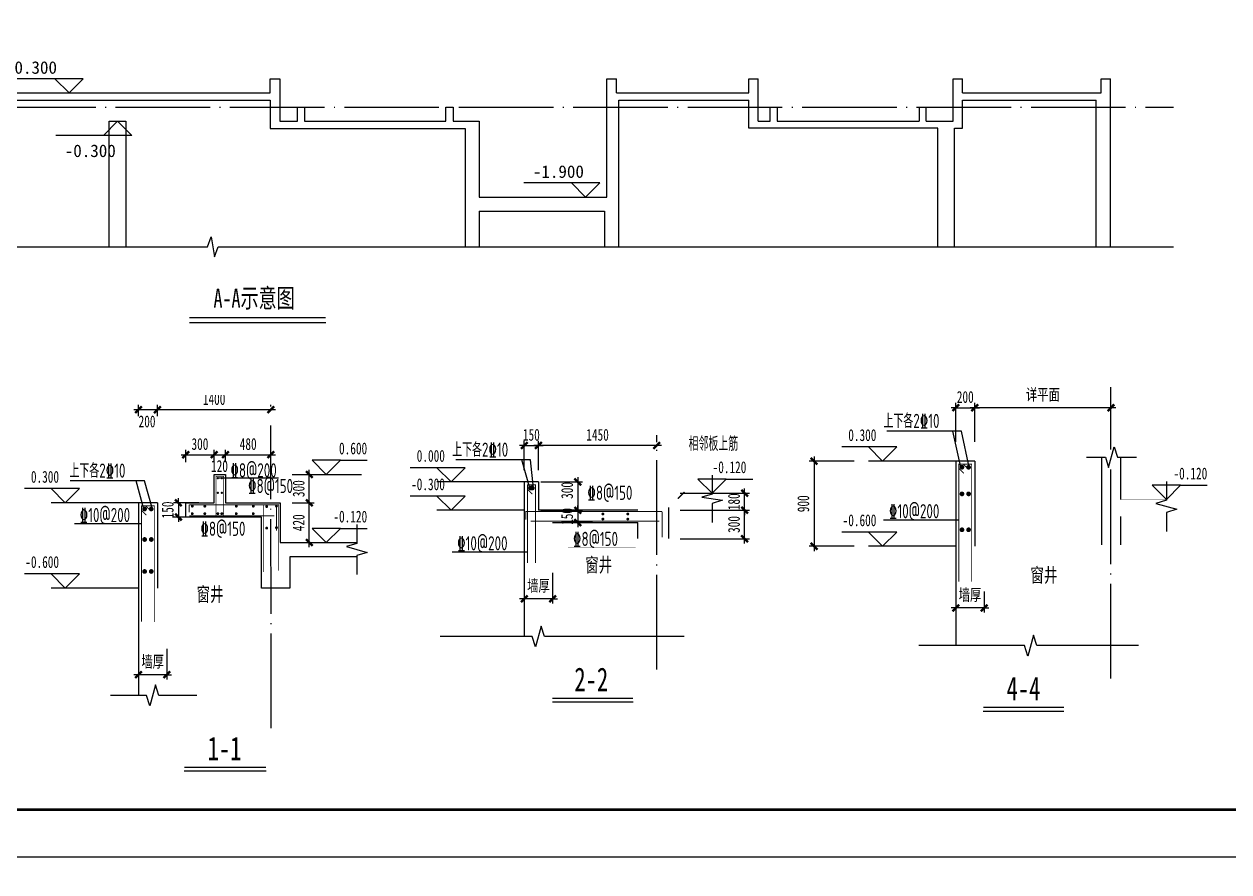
# Model space of a CAD drawing. Extents: x -3200781797 to -8106663, y 494714 to 1244925.
# Drawn here: x -8153208 to -8127728, y 581570 to 599485 of the extents above; entities that cross this region are included whole.
import ezdxf
from ezdxf.enums import TextEntityAlignment as Align
from ezdxf.xclip import XClip

# ---------------------------------------------------------------- set-up
doc = ezdxf.new("R2010")
doc.units = 0
doc.header["$LTSCALE"] = 1000
doc.header["$MEASUREMENT"] = 0
doc.header["$XCLIPFRAME"] = 0
for name, pattern in [('DASH', [0.35, 0.25, -0.1]), ('DOTE', [2.42, 2, -0.2, 0.02, -0.2]), ('节点$0$DOTE', [2.42, 2, -0.2, 0.02, -0.2])]:
    doc.linetypes.add(name, pattern=pattern)
doc.layers.get('Defpoints').update_dxf_attribs({"color": 30, "linetype": 'DASH'})
for name, color, linetype in [('3#4#5#模板$0$BORDER', 7, 'Continuous'), ('3#4#5#模板$0$S-SLAB-TEXT', 120, 'Continuous'), ('A-ANNO-DOTE', 10, 'DOTE'), ('A-ANNO-LEVL', 3, 'Continuous'), ('A-ANNO-SYMB', 3, 'Continuous'), ('A-ANNO-TEXT', 255, 'Continuous'), ('NUM', 7, 'Continuous'), ('S-NUMS', 7, 'Continuous'), ('S-PC-FQ-WYQ', 4, 'Continuous'), ('S-SLAB', 6, 'Continuous'), ('地库模板$0$HATCH', 254, 'Continuous'), ('节点$0$NUM', 7, 'Continuous'), ('节点$0$REIN', 1, 'Continuous'), ('节点$0$S-ANNO-DIMS', 3, 'Continuous'), ('节点$0$S-ANNO-DOTE', 230, '节点$0$DOTE'), ('节点$0$S-ANNO-TEXT', 7, 'Continuous'), ('节点$0$S-ANNO-THIN', 3, 'Continuous'), ('节点$0$S-DETL-SBAR', 6, 'Continuous'), ('节点$0$S-DETL-TEXT', 7, 'Continuous')]:
    doc.layers.add(name, color=color, linetype=linetype)
doc.styles.add('_TCH_DIM', font='')
doc.styles.add('楷体', font='', dxfattribs={"width": 0.6})
doc.styles.add('节点$0$TSSD_Rein', font='Tssdeng.shx', dxfattribs={"width": 0.7, "bigfont": 'hztxt.shx'})
doc.styles.add('节点$0$楷体', font='', dxfattribs={"width": 0.7, "height": 250})
doc.styles.get('_TCH_DIM').set_extended_font_data('SimSun')
doc.styles.get('楷体').set_extended_font_data('KaiTi_GB2312')
doc.styles.get('节点$0$楷体').set_extended_font_data('KaiTi_GB2312')
doc.dimstyles.new('节点$0$TSSD_50_100', dxfattribs={"dimtxt": 250, "dimasz": 100, "dimexe": 100, "dimexo": 250, "dimgap": 100, "dimtad": 1, "dimdec": 0, "dimlfac": 0.5, "dimzin": 0, "dimdsep": 46, "dimtxsty": '节点$0$楷体', "dimblk": '节点$0$_ArchTick', "dimcen": 0, "dimdle": 100, "dimclrt": 7, "dimadec": 0, "dimazin": 0, "dimtfac": 1, "dimtdec": 0, "dimtix": 1, "dimtmove": 2, "dimatfit": 3, "dimfxl": 1, "dimtolj": 1, "dimtzin": 0, "dimarcsym": 0})

# ---------------------------------------------------------------- blocks, each defined once
blk = doc.blocks.new('节点$0$_ArchTick')
at = {"color": 0, "linetype": 'ByBlock', "const_width": 0.5}
blk.add_lwpolyline([(-0.71, -0.71), (0.71, 0.71)], dxfattribs=at)
blk = doc.blocks.new('*D3908')
at = {"layer": 'Defpoints', "color": 0, "transparency": 16777216}
for p in [(14891, -115519), (15491, -115519), (14891, -116317)]:
    blk.add_point(p, dxfattribs=at)
at = {"layer": '节点$0$S-ANNO-DIMS', "color": 0, "lineweight": -2, "transparency": 16777216}
for p, q in [((14891, -115769), (14891, -116417)), ((15491, -115769), (15491, -116417)), ((14891, -116317), (14791, -116317)), ((15491, -116317), (14891, -116317)), ((15491, -116317), (15591, -116317))]:
    blk.add_line(p, q, dxfattribs=at)
at = {"layer": '节点$0$S-ANNO-DIMS', "color": 0, "lineweight": -2, "transparency": 16777216, "xscale": 100, "yscale": 100, "zscale": 100}
blk.add_blockref('节点$0$_ArchTick', (14891, -116317), dxfattribs=at)
at = {"layer": '节点$0$S-ANNO-DIMS', "color": 0, "lineweight": -2, "transparency": 16777216, "xscale": 100, "yscale": 100, "zscale": 100, "rotation": 180}
blk.add_blockref('节点$0$_ArchTick', (15491, -116317), dxfattribs=at)
at = {"layer": '节点$0$S-ANNO-DIMS', "color": 7, "transparency": 16777216, "insert": (15191, -116053), "char_height": 250, "attachment_point": 5, "style": '节点$0$楷体'}
blk.add_mtext('\\A1;墙厚', dxfattribs=at)
blk = doc.blocks.new('*D3910')
at = {"layer": 'Defpoints', "color": 0, "transparency": 16777216}
for p in [(14891, -110716), (14891, -111105), (15291, -111105)]:
    blk.add_point(p, dxfattribs=at)
at = {"layer": '节点$0$S-ANNO-DIMS', "color": 0, "lineweight": -2, "transparency": 16777216}
for p, q in [((15391, -110716), (14791, -110716)), ((14891, -110855), (14891, -110616)), ((15291, -110855), (15291, -110616))]:
    blk.add_line(p, q, dxfattribs=at)
at = {"layer": '节点$0$S-ANNO-DIMS', "color": 0, "lineweight": -2, "transparency": 16777216, "xscale": 100, "yscale": 100, "zscale": 100, "rotation": 180}
blk.add_blockref('节点$0$_ArchTick', (14891, -110716), dxfattribs=at)
at = {"layer": '节点$0$S-ANNO-DIMS', "color": 0, "lineweight": -2, "transparency": 16777216, "xscale": 100, "yscale": 100, "zscale": 100}
blk.add_blockref('节点$0$_ArchTick', (15291, -110716), dxfattribs=at)
at = {"layer": '节点$0$S-ANNO-DIMS', "color": 7, "transparency": 16777216, "insert": (15072, -110966), "char_height": 250, "attachment_point": 5, "style": '节点$0$楷体'}
blk.add_mtext('\\A1;200', dxfattribs=at)
blk = doc.blocks.new('*D3911')
at = {"layer": 'Defpoints', "color": 0, "transparency": 16777216}
for p in [(15291, -110716), (17691, -110898), (15291, -111105)]:
    blk.add_point(p, dxfattribs=at)
at = {"layer": '节点$0$S-ANNO-DIMS', "color": 0, "lineweight": -2, "transparency": 16777216}
for p, q in [((17791, -110716), (15191, -110716)), ((15291, -110855), (15291, -110616)), ((17691, -110648), (17691, -110616))]:
    blk.add_line(p, q, dxfattribs=at)
at = {"layer": '节点$0$S-ANNO-DIMS', "color": 0, "lineweight": -2, "transparency": 16777216, "xscale": 100, "yscale": 100, "zscale": 100, "rotation": 180}
blk.add_blockref('节点$0$_ArchTick', (15291, -110716), dxfattribs=at)
at = {"layer": '节点$0$S-ANNO-DIMS', "color": 0, "lineweight": -2, "transparency": 16777216, "xscale": 100, "yscale": 100, "zscale": 100}
blk.add_blockref('节点$0$_ArchTick', (17691, -110716), dxfattribs=at)
at = {"layer": '节点$0$S-ANNO-DIMS', "color": 7, "transparency": 16777216, "insert": (16491, -110491), "char_height": 250, "attachment_point": 5, "style": '节点$0$楷体'}
blk.add_mtext('\\A1;1400', dxfattribs=at)
blk = doc.blocks.new('*D3912')
at = {"layer": 'Defpoints', "color": 0, "transparency": 16777216}
for p in [(16491, -111668), (15891, -112078), (16491, -112078)]:
    blk.add_point(p, dxfattribs=at)
at = {"layer": '节点$0$S-ANNO-DIMS', "color": 0, "lineweight": -2, "transparency": 16777216}
for p, q in [((15891, -111828), (15891, -111568)), ((16491, -111828), (16491, -111568)), ((15791, -111668), (16591, -111668))]:
    blk.add_line(p, q, dxfattribs=at)
at = {"layer": '节点$0$S-ANNO-DIMS', "color": 0, "lineweight": -2, "transparency": 16777216, "xscale": 100, "yscale": 100, "zscale": 100, "rotation": 180}
blk.add_blockref('节点$0$_ArchTick', (15891, -111668), dxfattribs=at)
at = {"layer": '节点$0$S-ANNO-DIMS', "color": 0, "lineweight": -2, "transparency": 16777216, "xscale": 100, "yscale": 100, "zscale": 100}
blk.add_blockref('节点$0$_ArchTick', (16491, -111668), dxfattribs=at)
at = {"layer": '节点$0$S-ANNO-DIMS', "color": 7, "transparency": 16777216, "insert": (16191, -111443), "char_height": 250, "attachment_point": 5, "style": '节点$0$楷体'}
blk.add_mtext('\\A1;300', dxfattribs=at)
blk = doc.blocks.new('*D3913')
at = {"layer": 'Defpoints', "color": 0, "transparency": 16777216}
for p in [(17891, -112085), (18504, -112085), (17891, -112685)]:
    blk.add_point(p, dxfattribs=at)
at = {"layer": '节点$0$S-ANNO-DIMS', "color": 0, "lineweight": -2, "transparency": 16777216}
for p, q in [((18141, -112085), (18604, -112085)), ((18504, -112785), (18504, -111985)), ((18141, -112685), (18604, -112685))]:
    blk.add_line(p, q, dxfattribs=at)
at = {"layer": '节点$0$S-ANNO-DIMS', "color": 0, "lineweight": -2, "transparency": 16777216, "xscale": 100, "yscale": 100, "zscale": 100}
for p, rotation in [((18504, -112085), 90), ((18504, -112685), 270)]:
    blk.add_blockref('节点$0$_ArchTick', p, dxfattribs=dict(at, rotation=rotation))
at = {"layer": '节点$0$S-ANNO-DIMS', "color": 7, "transparency": 16777216, "insert": (18279, -112385), "char_height": 250, "attachment_point": 5, "rotation": 90, "style": '节点$0$楷体'}
blk.add_mtext('\\A1;300', dxfattribs=at)
blk = doc.blocks.new('*D3914')
at = {"layer": 'Defpoints', "color": 0, "transparency": 16777216}
for p in [(17891, -112685), (18504, -112685), (17891, -113525)]:
    blk.add_point(p, dxfattribs=at)
at = {"layer": '节点$0$S-ANNO-DIMS', "color": 0, "lineweight": -2, "transparency": 16777216}
for p, q in [((18504, -113625), (18504, -112585)), ((18141, -112685), (18604, -112685)), ((18141, -113525), (18604, -113525))]:
    blk.add_line(p, q, dxfattribs=at)
at = {"layer": '节点$0$S-ANNO-DIMS', "color": 0, "lineweight": -2, "transparency": 16777216, "xscale": 100, "yscale": 100, "zscale": 100}
for p, rotation in [((18504, -112685), 90), ((18504, -113525), 270)]:
    blk.add_blockref('节点$0$_ArchTick', p, dxfattribs=dict(at, rotation=rotation))
at = {"layer": '节点$0$S-ANNO-DIMS', "color": 7, "transparency": 16777216, "insert": (18279, -113105), "char_height": 250, "attachment_point": 5, "rotation": 90, "style": '节点$0$楷体'}
blk.add_mtext('\\A1;420', dxfattribs=at)
blk = doc.blocks.new('*D3915')
at = {"layer": 'Defpoints', "color": 0, "transparency": 16777216}
for p in [(24893, -113525), (24335, -113785), (24893, -113785)]:
    blk.add_point(p, dxfattribs=at)
at = {"layer": '节点$0$S-ANNO-DIMS', "color": 0, "lineweight": -2, "transparency": 16777216}
for p, q in [((24643, -113525), (24235, -113525)), ((24335, -113525), (24335, -113425)), ((24335, -113525), (24335, -113785)), ((24643, -113785), (24235, -113785)), ((24335, -113785), (24335, -113885))]:
    blk.add_line(p, q, dxfattribs=at)
at = {"layer": '节点$0$S-ANNO-DIMS', "color": 0, "lineweight": -2, "transparency": 16777216, "xscale": 100, "yscale": 100, "zscale": 100}
for p, rotation in [((24335, -113525), 270), ((24335, -113785), 90)]:
    blk.add_blockref('节点$0$_ArchTick', p, dxfattribs=dict(at, rotation=rotation))
at = {"layer": '节点$0$S-ANNO-DIMS', "color": 7, "transparency": 16777216, "insert": (24110, -113655), "char_height": 250, "attachment_point": 5, "rotation": 90, "style": '节点$0$楷体'}
blk.add_mtext('\\A1;150', dxfattribs=at)
blk = doc.blocks.new('*D3916')
at = {"layer": 'Defpoints', "color": 0, "transparency": 16777216}
for p in [(23503, -112156), (23203, -112925), (23503, -112925)]:
    blk.add_point(p, dxfattribs=at)
at = {"layer": '节点$0$S-ANNO-DIMS', "color": 0, "lineweight": -2, "transparency": 16777216}
for p, q in [((23203, -112675), (23203, -112056)), ((23503, -112675), (23503, -112056)), ((23203, -112156), (23103, -112156)), ((23203, -112156), (23503, -112156)), ((23503, -112156), (23603, -112156))]:
    blk.add_line(p, q, dxfattribs=at)
at = {"layer": '节点$0$S-ANNO-DIMS', "color": 0, "lineweight": -2, "transparency": 16777216, "xscale": 100, "yscale": 100, "zscale": 100}
blk.add_blockref('节点$0$_ArchTick', (23203, -112156), dxfattribs=at)
at = {"layer": '节点$0$S-ANNO-DIMS', "color": 0, "lineweight": -2, "transparency": 16777216, "xscale": 100, "yscale": 100, "zscale": 100, "rotation": 180}
blk.add_blockref('节点$0$_ArchTick', (23503, -112156), dxfattribs=at)
at = {"layer": '节点$0$S-ANNO-DIMS', "color": 7, "transparency": 16777216, "insert": (23353, -111931), "char_height": 250, "attachment_point": 5, "style": '节点$0$楷体'}
blk.add_mtext('\\A1;150', dxfattribs=at)
blk = doc.blocks.new('*D3917')
at = {"layer": 'Defpoints', "color": 0, "transparency": 16777216}
for p in [(23203, -114598), (23803, -114598), (23203, -115396)]:
    blk.add_point(p, dxfattribs=at)
at = {"layer": '节点$0$S-ANNO-DIMS', "color": 0, "lineweight": -2, "transparency": 16777216}
for p, q in [((23203, -114848), (23203, -115496)), ((23803, -114848), (23803, -115496)), ((23203, -115396), (23103, -115396)), ((23803, -115396), (23203, -115396)), ((23803, -115396), (23903, -115396))]:
    blk.add_line(p, q, dxfattribs=at)
at = {"layer": '节点$0$S-ANNO-DIMS', "color": 0, "lineweight": -2, "transparency": 16777216, "xscale": 100, "yscale": 100, "zscale": 100}
blk.add_blockref('节点$0$_ArchTick', (23203, -115396), dxfattribs=at)
at = {"layer": '节点$0$S-ANNO-DIMS', "color": 0, "lineweight": -2, "transparency": 16777216, "xscale": 100, "yscale": 100, "zscale": 100, "rotation": 180}
blk.add_blockref('节点$0$_ArchTick', (23803, -115396), dxfattribs=at)
at = {"layer": '节点$0$S-ANNO-DIMS', "color": 7, "transparency": 16777216, "insert": (23503, -115132), "char_height": 250, "attachment_point": 5, "style": '节点$0$楷体'}
blk.add_mtext('\\A1;墙厚', dxfattribs=at)
blk = doc.blocks.new('*D3918')
at = {"layer": 'Defpoints', "color": 0, "transparency": 16777216}
for p in [(23503, -112156), (23503, -112338), (26003, -112338)]:
    blk.add_point(p, dxfattribs=at)
at = {"layer": '节点$0$S-ANNO-DIMS', "color": 0, "lineweight": -2, "transparency": 16777216}
for p, q in [((23503, -112088), (23503, -112056)), ((26003, -112088), (26003, -112056)), ((26103, -112156), (23403, -112156))]:
    blk.add_line(p, q, dxfattribs=at)
at = {"layer": '节点$0$S-ANNO-DIMS', "color": 0, "lineweight": -2, "transparency": 16777216, "xscale": 100, "yscale": 100, "zscale": 100, "rotation": 180}
blk.add_blockref('节点$0$_ArchTick', (23503, -112156), dxfattribs=at)
at = {"layer": '节点$0$S-ANNO-DIMS', "color": 0, "lineweight": -2, "transparency": 16777216, "xscale": 100, "yscale": 100, "zscale": 100}
blk.add_blockref('节点$0$_ArchTick', (26003, -112156), dxfattribs=at)
at = {"layer": '节点$0$S-ANNO-DIMS', "color": 7, "transparency": 16777216, "insert": (24753, -111931), "char_height": 250, "attachment_point": 5, "style": '节点$0$楷体'}
blk.add_mtext('\\A1;1450', dxfattribs=at)
blk = doc.blocks.new('*D3919')
at = {"layer": 'Defpoints', "color": 0, "transparency": 16777216}
for p in [(16418, -112685), (15735, -112985), (16418, -112985)]:
    blk.add_point(p, dxfattribs=at)
at = {"layer": '节点$0$S-ANNO-DIMS', "color": 0, "lineweight": -2, "transparency": 16777216}
for p, q in [((15735, -112685), (15735, -112585)), ((16168, -112685), (15635, -112685)), ((15735, -112685), (15735, -112985)), ((16168, -112985), (15635, -112985)), ((15735, -112985), (15735, -113085))]:
    blk.add_line(p, q, dxfattribs=at)
at = {"layer": '节点$0$S-ANNO-DIMS', "color": 0, "lineweight": -2, "transparency": 16777216, "xscale": 100, "yscale": 100, "zscale": 100}
for p, rotation in [((15735, -112685), 270), ((15735, -112985), 90)]:
    blk.add_blockref('节点$0$_ArchTick', p, dxfattribs=dict(at, rotation=rotation))
at = {"layer": '节点$0$S-ANNO-DIMS', "color": 7, "transparency": 16777216, "insert": (15510, -112835), "char_height": 250, "attachment_point": 5, "rotation": 90, "style": '节点$0$楷体'}
blk.add_mtext('\\A1;150', dxfattribs=at)
blk = doc.blocks.new('*D3920')
at = {"layer": 'Defpoints', "color": 0, "transparency": 16777216}
for p in [(40707, -112418), (39611, -114218), (40707, -114218)]:
    blk.add_point(p, dxfattribs=at)
at = {"layer": '节点$0$S-ANNO-DIMS', "color": 0, "lineweight": -2, "transparency": 16777216}
for p, q in [((39611, -112318), (39611, -114318)), ((40457, -112418), (39511, -112418)), ((40457, -114218), (39511, -114218))]:
    blk.add_line(p, q, dxfattribs=at)
at = {"layer": '节点$0$S-ANNO-DIMS', "color": 0, "lineweight": -2, "transparency": 16777216, "xscale": 100, "yscale": 100, "zscale": 100}
for p, rotation in [((39611, -112418), 90), ((39611, -114218), 270)]:
    blk.add_blockref('节点$0$_ArchTick', p, dxfattribs=dict(at, rotation=rotation))
at = {"layer": '节点$0$S-ANNO-DIMS', "color": 7, "transparency": 16777216, "insert": (39386, -113318), "char_height": 250, "attachment_point": 5, "rotation": 90, "style": '节点$0$楷体'}
blk.add_mtext('\\A1;900', dxfattribs=at)
blk = doc.blocks.new('*D3921')
at = {"layer": 'Defpoints', "color": 0, "transparency": 16777216}
for p in [(42610, -114922), (43210, -114922), (42610, -115520)]:
    blk.add_point(p, dxfattribs=at)
at = {"layer": '节点$0$S-ANNO-DIMS', "color": 0, "lineweight": -2, "transparency": 16777216}
for p, q in [((42610, -115172), (42610, -115620)), ((43210, -115172), (43210, -115620)), ((42610, -115520), (42510, -115520)), ((43210, -115520), (42610, -115520)), ((43210, -115520), (43310, -115520))]:
    blk.add_line(p, q, dxfattribs=at)
at = {"layer": '节点$0$S-ANNO-DIMS', "color": 0, "lineweight": -2, "transparency": 16777216, "xscale": 100, "yscale": 100, "zscale": 100}
blk.add_blockref('节点$0$_ArchTick', (42610, -115520), dxfattribs=at)
at = {"layer": '节点$0$S-ANNO-DIMS', "color": 0, "lineweight": -2, "transparency": 16777216, "xscale": 100, "yscale": 100, "zscale": 100, "rotation": 180}
blk.add_blockref('节点$0$_ArchTick', (43210, -115520), dxfattribs=at)
at = {"layer": '节点$0$S-ANNO-DIMS', "color": 7, "transparency": 16777216, "insert": (42910, -115256), "char_height": 250, "attachment_point": 5, "style": '节点$0$楷体'}
blk.add_mtext('\\A1;墙厚', dxfattribs=at)
blk = doc.blocks.new('*D3922')
at = {"layer": 'Defpoints', "color": 0, "transparency": 16777216}
for p in [(43010, -111289), (42610, -112257), (43010, -112257)]:
    blk.add_point(p, dxfattribs=at)
at = {"layer": '节点$0$S-ANNO-DIMS', "color": 0, "lineweight": -2, "transparency": 16777216}
for p, q in [((42610, -111289), (42510, -111289)), ((42610, -112007), (42610, -111189)), ((42610, -111289), (43010, -111289)), ((43010, -112007), (43010, -111189)), ((43010, -111289), (43110, -111289))]:
    blk.add_line(p, q, dxfattribs=at)
at = {"layer": '节点$0$S-ANNO-DIMS', "color": 0, "lineweight": -2, "transparency": 16777216, "xscale": 100, "yscale": 100, "zscale": 100}
blk.add_blockref('节点$0$_ArchTick', (42610, -111289), dxfattribs=at)
at = {"layer": '节点$0$S-ANNO-DIMS', "color": 0, "lineweight": -2, "transparency": 16777216, "xscale": 100, "yscale": 100, "zscale": 100, "rotation": 180}
blk.add_blockref('节点$0$_ArchTick', (43010, -111289), dxfattribs=at)
at = {"layer": '节点$0$S-ANNO-DIMS', "color": 7, "transparency": 16777216, "insert": (42810, -111064), "char_height": 250, "attachment_point": 5, "style": '节点$0$楷体'}
blk.add_mtext('\\A1;200', dxfattribs=at)
blk = doc.blocks.new('*D3923')
at = {"layer": 'Defpoints', "color": 0, "transparency": 16777216}
for p in [(43010, -111289), (45891, -111271), (43010, -111471)]:
    blk.add_point(p, dxfattribs=at)
at = {"layer": '节点$0$S-ANNO-DIMS', "color": 0, "lineweight": -2, "transparency": 16777216}
for p, q in [((45991, -111289), (42910, -111289)), ((43010, -111221), (43010, -111189)), ((45891, -111521), (45891, -111389))]:
    blk.add_line(p, q, dxfattribs=at)
at = {"layer": '节点$0$S-ANNO-DIMS', "color": 0, "lineweight": -2, "transparency": 16777216, "xscale": 100, "yscale": 100, "zscale": 100, "rotation": 180}
blk.add_blockref('节点$0$_ArchTick', (43010, -111289), dxfattribs=at)
at = {"layer": '节点$0$S-ANNO-DIMS', "color": 0, "lineweight": -2, "transparency": 16777216, "xscale": 100, "yscale": 100, "zscale": 100}
blk.add_blockref('节点$0$_ArchTick', (45891, -111289), dxfattribs=at)
at = {"layer": '节点$0$S-ANNO-DIMS', "color": 7, "transparency": 16777216, "insert": (44451, -111026), "char_height": 250, "attachment_point": 5, "style": '节点$0$楷体'}
blk.add_mtext('\\A1;详平面', dxfattribs=at)
blk = doc.blocks.new('*D3785')
at = {"layer": 'Defpoints', "color": 0, "transparency": 16777216}
for p in [(23303, -112925), (23303, -113525), (24335, -113525)]:
    blk.add_point(p, dxfattribs=at)
at = {"layer": '节点$0$S-ANNO-DIMS', "color": 0, "lineweight": -2, "transparency": 16777216}
for p, q in [((24335, -112825), (24335, -113625)), ((23553, -112925), (24435, -112925)), ((23553, -113525), (24435, -113525))]:
    blk.add_line(p, q, dxfattribs=at)
at = {"layer": '节点$0$S-ANNO-DIMS', "color": 0, "lineweight": -2, "transparency": 16777216, "xscale": 100, "yscale": 100, "zscale": 100}
for p, rotation in [((24335, -112925), 90), ((24335, -113525), 270)]:
    blk.add_blockref('节点$0$_ArchTick', p, dxfattribs=dict(at, rotation=rotation))
at = {"layer": '节点$0$S-ANNO-DIMS', "color": 7, "transparency": 16777216, "insert": (24110, -113106), "char_height": 250, "attachment_point": 5, "rotation": 90, "style": '节点$0$楷体'}
blk.add_mtext('\\A1;300', dxfattribs=at)
blk = doc.blocks.new('*D3865')
at = {"layer": 'Defpoints', "color": 0, "transparency": 16777216}
for p in [(26253, -113165), (27863, -113165), (26253, -113525)]:
    blk.add_point(p, dxfattribs=at)
at = {"layer": '节点$0$S-ANNO-DIMS', "color": 0, "lineweight": -2, "transparency": 16777216}
for p, q in [((27863, -113165), (27863, -113065)), ((26503, -113165), (27963, -113165)), ((27863, -113525), (27863, -113165)), ((26503, -113525), (27963, -113525)), ((27863, -113525), (27863, -113625))]:
    blk.add_line(p, q, dxfattribs=at)
at = {"layer": '节点$0$S-ANNO-DIMS', "color": 0, "lineweight": -2, "transparency": 16777216, "xscale": 100, "yscale": 100, "zscale": 100}
for p, rotation in [((27863, -113165), 270), ((27863, -113525), 90)]:
    blk.add_blockref('节点$0$_ArchTick', p, dxfattribs=dict(at, rotation=rotation))
at = {"layer": '节点$0$S-ANNO-DIMS', "color": 7, "transparency": 16777216, "insert": (27638, -113345), "char_height": 250, "attachment_point": 5, "rotation": 90, "style": '节点$0$楷体'}
blk.add_mtext('\\A1;180', dxfattribs=at)
blk = doc.blocks.new('*D3866')
at = {"layer": 'Defpoints', "color": 0, "transparency": 16777216}
for p in [(26253, -113525), (27863, -113525), (26253, -114125)]:
    blk.add_point(p, dxfattribs=at)
at = {"layer": '节点$0$S-ANNO-DIMS', "color": 0, "lineweight": -2, "transparency": 16777216}
for p, q in [((26503, -113525), (27963, -113525)), ((27863, -114225), (27863, -113425)), ((26503, -114125), (27963, -114125))]:
    blk.add_line(p, q, dxfattribs=at)
at = {"layer": '节点$0$S-ANNO-DIMS', "color": 0, "lineweight": -2, "transparency": 16777216, "xscale": 100, "yscale": 100, "zscale": 100}
for p, rotation in [((27863, -113525), 90), ((27863, -114125), 270)]:
    blk.add_blockref('节点$0$_ArchTick', p, dxfattribs=dict(at, rotation=rotation))
at = {"layer": '节点$0$S-ANNO-DIMS', "color": 7, "transparency": 16777216, "insert": (27638, -113825), "char_height": 250, "attachment_point": 5, "rotation": 90, "style": '节点$0$楷体'}
blk.add_mtext('\\A1;300', dxfattribs=at)
blk = doc.blocks.new('*D3859')
at = {"layer": 'Defpoints', "color": 0, "transparency": 16777216}
for p in [(16731, -111668), (16491, -112078), (16731, -112078)]:
    blk.add_point(p, dxfattribs=at)
at = {"layer": '节点$0$S-ANNO-DIMS', "color": 0, "lineweight": -2, "transparency": 16777216}
for p, q in [((16491, -111828), (16491, -111568)), ((16731, -111828), (16731, -111568)), ((16391, -111668), (16831, -111668))]:
    blk.add_line(p, q, dxfattribs=at)
at = {"layer": '节点$0$S-ANNO-DIMS', "color": 0, "lineweight": -2, "transparency": 16777216, "xscale": 100, "yscale": 100, "zscale": 100, "rotation": 180}
blk.add_blockref('节点$0$_ArchTick', (16491, -111668), dxfattribs=at)
at = {"layer": '节点$0$S-ANNO-DIMS', "color": 0, "lineweight": -2, "transparency": 16777216, "xscale": 100, "yscale": 100, "zscale": 100}
blk.add_blockref('节点$0$_ArchTick', (16731, -111668), dxfattribs=at)
at = {"layer": '节点$0$S-ANNO-DIMS', "color": 7, "transparency": 16777216, "insert": (16604, -111909), "char_height": 250, "attachment_point": 5, "style": '节点$0$楷体'}
blk.add_mtext('\\A1;120', dxfattribs=at)
blk = doc.blocks.new('*D3860')
at = {"layer": 'Defpoints', "color": 0, "transparency": 16777216}
for p in [(17691, -111668), (16731, -112078), (17691, -112078)]:
    blk.add_point(p, dxfattribs=at)
at = {"layer": '节点$0$S-ANNO-DIMS', "color": 0, "lineweight": -2, "transparency": 16777216}
for p, q in [((16731, -111828), (16731, -111568)), ((17691, -111828), (17691, -111568)), ((16631, -111668), (17791, -111668))]:
    blk.add_line(p, q, dxfattribs=at)
at = {"layer": '节点$0$S-ANNO-DIMS', "color": 0, "lineweight": -2, "transparency": 16777216, "xscale": 100, "yscale": 100, "zscale": 100, "rotation": 180}
blk.add_blockref('节点$0$_ArchTick', (16731, -111668), dxfattribs=at)
at = {"layer": '节点$0$S-ANNO-DIMS', "color": 0, "lineweight": -2, "transparency": 16777216, "xscale": 100, "yscale": 100, "zscale": 100}
blk.add_blockref('节点$0$_ArchTick', (17691, -111668), dxfattribs=at)
at = {"layer": '节点$0$S-ANNO-DIMS', "color": 7, "transparency": 16777216, "insert": (17211, -111443), "char_height": 250, "attachment_point": 5, "style": '节点$0$楷体'}
blk.add_mtext('\\A1;480', dxfattribs=at)
blk = doc.blocks.new('A$C897c48ef')
for p, q in [((27471.3, 3462.8), (27471.3, 3762.8)), ((27471.3, 3762.8), (27671.3, 3762.8)), ((27671.3, 3762.8), (27671.3, 3462.8)), ((34591.3, 1262.8), (34591.3, 3762.8)), ((34591.3, 3762.8), (34791.3, 3762.8)), ((34791.3, 3462.8), (34791.3, 3762.8)), ((37591.3, 3462.8), (37591.3, 3762.8)), ((37591.3, 3762.8), (37791.3, 3762.8)), ((37791.3, 2866.4), (37791.3, 3762.8)), ((41911.3, 3762.8), (42111.3, 3762.8)), ((42111.3, 3462.8), (42111.3, 3762.8)), ((45041.3, 3462.8), (45041.3, 3762.8)), ((45041.3, 3762.8), (45241.3, 3762.8)), ((45241.3, 210), (45241.3, 3762.8)), ((21211.3, 3462.8), (27471.3, 3462.8)), ((27671.3, 3462.8), (27671.3, 2862.8)), ((34791.3, 3462.8), (37591.3, 3462.8)), ((34841.3, 210), (34841.3, 3312.8)), ((34841.3, 3312.8), (37591.3, 3312.8)), ((37591.3, 2716.4), (37591.3, 3312.8)), ((42111.3, 3462.8), (45041.3, 3462.8)), ((44941.3, 210), (44941.3, 3312.8)), ((38191.3, 3162.8), (38191.3, 2866.4)), ((41192.7, 3162.8), (41192.7, 2866.4)), ((41342.7, 2866.4), (41342.7, 3162.8)), ((27671.3, 2862.8), (28045.4, 2862.8)), ((28195.4, 2862.8), (31186.3, 2862.8)), ((31336.3, 2862.8), (31891.3, 2862.8)), ((31891.3, 2862.8), (31891.3, 1262.8)), ((37791.3, 2866.4), (38041.3, 2866.4)), ((38191.3, 2866.4), (41192.7, 2866.4)), ((31591.3, 2712.8), (31591.3, 210)), ((31891.3, 2712.8), (31891.3, 1262.8)), ((41591.3, 210), (41591.3, 2716.4)), ((31891.3, 1262.8), (34591.3, 1262.8)), ((31891.3, 962.8), (31891.3, 210)), ((31891.3, 962.8), (31891.3, 210)), ((31891.3, 962.8), (34541.3, 962.8)), ((34541.3, 962.8), (34541.3, 210))]:
    blk.add_line(p, q)
for points in [[(41342.7, 2866.4), (41911.3, 2866.4), (41911.3, 3762.8)], [(20437.1, 2712.8), (21211.3, 2712.8), (21211.3, 3312.8), (27471.3, 3312.8), (27471.3, 2712.8), (31591.3, 2712.8)], [(41941.3, 210), (41941.3, 2716.4), (42111.3, 2716.4), (42111.3, 3312.8), (44941.3, 3312.8)], [(28045.4, 2862.8), (28045.4, 3162.8), (28195.4, 3162.8), (28195.4, 2862.8)], [(31186.3, 2862.8), (31186.3, 3162.8), (31336.3, 3162.8), (31336.3, 2862.8)], [(38041.3, 2866.4), (38041.3, 3162.8), (38191.3, 3162.8)], [(41192.7, 3162.8), (41342.7, 3162.8)], [(24066.3, 210), (24066.3, 2862.8), (24416.3, 2862.8), (24416.3, 210)], [(41591.3, 2716.4), (37591.3, 2716.4)]]:
    blk.add_lwpolyline(points)
at = {"layer": 'A-ANNO-DOTE'}
blk.add_line((0, 3162.8), (46573.8, 3162.8), dxfattribs=at)
at = {"layer": 'A-ANNO-LEVL'}
for p, q in [((23515.9, 3762.8), (21909.9, 3762.8)), ((23215.9, 3462.8), (22915.9, 3762.8)), ((23215.9, 3462.8), (23515.9, 3762.8)), ((24241.3, 2862.8), (23941.3, 2562.8)), ((24241.3, 2862.8), (24541.3, 2562.8)), ((24541.3, 2562.8), (22935.2, 2562.8)), ((34441.3, 1562.8), (32835.2, 1562.8)), ((34141.3, 1262.8), (33841.3, 1562.8)), ((34141.3, 1262.8), (34441.3, 1562.8))]:
    blk.add_line(p, q, dxfattribs=at)
at = {"layer": 'A-ANNO-SYMB'}
blk.add_lwpolyline([(2641.3, 210), (26142.9, 210), (26219.3, 420), (26293.3, 0), (26367.9, 210), (46573.8, 210)], dxfattribs=at)
at = {"layer": 'A-ANNO-TEXT', "color": 7, "style": '_TCH_DIM'}
for s, p in [('0.300', (22061.5, 3867.8)), ('-0.300', (23125.8, 2107.8)), ('-1.900', (33025.8, 1667.8))]:
    blk.add_text(s, height=264.35, dxfattribs=at).set_placement(p)
blk = doc.blocks.new('地库模板')
at = {"layer": '地库模板$0$HATCH'}
h = blk.add_hatch(dxfattribs=at)
h.set_pattern_fill('METAL', color=256, scale=500, style=0)
h.set_pattern_definition([(45, (0, 0), (-1414.2135624, 1414.2135624), [])])
h.paths.add_polyline_path([(525942550, 299507560), (525942550, 299505261), (525942250, 299505261), (525942250, 299495060), (525932150, 299495060), (525932150, 299498160), (525928900, 299498160), (525928900, 299495060), (525914200, 299495060), (525914200, 299495060), (525914200, 299498160), (525910950, 299498160), (525910950, 299495060), (525910950, 299495060), (525900850, 299495060), (525900850, 299505461), (525900550, 299505461), (525900550, 299469960), (525946800, 299469960), (525946800, 299472910), (525944000, 299472910), (525944000, 299478061), (525944300, 299478061), (525944300, 299479261), (525947100, 299479261), (525947100, 299482461), (525956400, 299482461), (525956400, 299482861), (525959000, 299482861), (525959000, 299482461), (525967600, 299482461), (525967600, 299469960), (526035000, 299469960), (526035000, 299507261), (526032801, 299507246), (526032801, 299495045), (526022400, 299495060), (526022400, 299496561), (526019150, 299496561), (526019150, 299495060), (526011300, 299495060), (526011300, 299492811), (526004050, 299492811), (526004050, 299495861), (526000800, 299495861), (526000800, 299492761), (525983150, 299492761), (525983150, 299495861), (525979900, 299495861), (525979900, 299492761), (525969800, 299492761), (525969800, 299505261), (525978150, 299505262), (525978150, 299510211), (525981250, 299510211), (525981250, 299505261), (525999050, 299505261), (525999050, 299510211), (526002150, 299510211), (526002150, 299505261), (526012400, 299505261), (526012400, 299507561), (526021100, 299507561), (526021100, 299510450), (526021100, 299510656), (526021100, 299510660), (526021100, 299511211), (526022650, 299511211), (526024150, 299511211), (526024150, 299507801), (526024150, 299507801), (526024150, 299507562), (526035000, 299507461), (526032800, 299558251), (526012200, 299558251), (526012200, 299560451), (525961900, 299560451), (525961900, 299574951), (525946350, 299574951), (525946350, 299560451), (525900550, 299560451), (525900550, 299507560), (525909100, 299507561), (525909100, 299510610), (525912950, 299510610), (525912950, 299507560), (525930150, 299507560), (525930150, 299510610), (525933950, 299510610), (525933950, 299507560)])
blk = doc.blocks.new('节点')
for p, q in [((42714.9, -112547.7), (42550.1, -111785.5)), ((15007, -112815.1), (14842.2, -112221.8)), ((16566.9, -112154.7), (17855.7, -112154.7)), ((45691.2, -112332.4), (45691.2, -114188.8)), ((46091.2, -112332.4), (46091.2, -113228.8)), ((23319.3, -113055.2), (23154.5, -112461.9)), ((42609.9, -112417.7), (41309.9, -112417.7)), ((43009.9, -112417.7), (42609.9, -112417.7)), ((42609.9, -112417.7), (42609.9, -114217.7)), ((43009.9, -112417.7), (43009.9, -114217.7)), ((14891, -112684.7), (13591, -112684.7)), ((15291, -112684.7), (14891, -112684.7)), ((14891, -112684.7), (14891, -114484.7)), ((15291, -112684.7), (15291, -114484.7)), ((23203.4, -112924.8), (21903.4, -112924.8)), ((23503.4, -112924.8), (23203.4, -112924.8)), ((23203.4, -112924.8), (23203.4, -113984.8)), ((23503.4, -112924.8), (23503.4, -113524.8)), ((14956, -113131.1), (13534.6, -113131.1)), ((23203.4, -113524.8), (21903.4, -113524.8)), ((26253.4, -113464.8), (26253.4, -114124.8)), ((46091.2, -113588.8), (46091.2, -114188.8)), ((42674.9, -113664.1), (41082.5, -113664.1)), ((23203.4, -113984.8), (23203.4, -116193.5)), ((42609.9, -114217.7), (41309.9, -114217.7)), ((42609.9, -114217.7), (42609.9, -116317.5)), ((14891, -114484.7), (13591, -114484.7)), ((14891, -114484.7), (14891, -116753.4)), ((23268.4, -114410.4), (21675.9, -114410.4))]:
    blk.add_line(p, q)
for points in [[(42894, -112547.7), (42729.1, -111785.5), (41153.6, -111785.5)], [(19509.3, -113824.7), (18091, -113824.7), (18091, -114484.7), (17491, -114484.7), (17491, -112984.7), (15891, -112984.7), (15891, -112684.7), (16491, -112684.7), (16491, -112084.7), (16731, -112084.7), (16731, -112684.7), (17891, -112684.7), (17891, -113524.7), (19509.3, -113524.7)], [(15186, -112815.1), (15021.2, -112221.8), (13445.6, -112221.8)], [(23398.4, -113055.2), (23333.6, -112461.9), (21758, -112461.9)], [(25603.4, -113524.8), (23503.4, -113524.8)], [(23803.4, -113784.8), (25603.4, -113784.8)], [(25603.4, -114124.8), (25603.4, -113784.8)]]:
    blk.add_lwpolyline(points)
at = {"const_width": 0.3}
blk.add_lwpolyline([(23803.4, -113364.8), (23803.4, -113364.8)], close=True, dxfattribs=at)
blk.add_lwpolyline([(25603.4, -113524.8, 0, 0, 0), (25603.4, -113164.8, 0.3, 0.3, 0), (27174.6, -113164.8, 0.3, 0.3, 0)], format="xyseb")
for points in [[(46091.2, -113228.8), (47062.4, -113228.8)], [(23803.4, -113524.8), (23803.4, -116193.5)], [(26253.4, -113464.8), (27174.6, -113464.8)], [(46091.2, -113588.8), (47062.4, -113588.8)], [(25603.4, -114124.8), (26253.4, -114124.8)], [(43209.9, -114417.7), (43009.9, -114217.7)], [(45691.2, -114188.8), (46091.2, -114188.8)], [(15291, -114484.7), (15491, -114684.7), (15491, -116753.4)], [(43209.9, -114417.7), (43209.9, -116317.5)]]:
    blk.add_lwpolyline(points, dxfattribs=at)
at = {"layer": '节点$0$NUM', "const_width": 30}
for points in [[(25505.1, -117497), (23799.8, -117497)], [(43190.6, -117620.9), (44896, -117620.9)], [(17590.3, -118273.4), (15858.7, -118273.4)]]:
    blk.add_lwpolyline(points, dxfattribs=at)
at = {"layer": '节点$0$NUM'}
for points in [[(25505.1, -117577), (23799.8, -117577)], [(43190.6, -117700.9), (44896, -117700.9)], [(17590.3, -118353.4), (15858.7, -118353.4)]]:
    blk.add_lwpolyline(points, dxfattribs=at)
at = {"layer": '节点$0$REIN'}
for points, const_width in [([(16636.9, -112123.7), (16692, -112123.7), (16692, -112958.3), (16530, -112958.3), (16530, -112123.7), (16692, -112123.7), (16692, -112178.8)], 18), ([(42870.7, -112586.6), (42766.8, -112482.7), (42674.9, -112482.7), (42674.9, -114962)], 20), ([(42944.9, -114964.6), (42944.9, -112482.7), (42674.9, -112482.7), (42674.9, -112574.5), (42778.8, -112678.5)], 20), ([(15151.8, -112853.6), (15047.9, -112749.7), (14956, -112749.7), (14956, -115197.9)], 20), ([(15226, -115200.5), (15226, -112749.7), (14956, -112749.7), (14956, -112841.5), (15059.9, -112945.5)], 20), ([(15964.2, -112726.7), (17808.8, -112726.7), (17808.8, -113270.4)], 18), ([(15964.2, -112726.7), (15964.2, -112887)], 18), ([(17537.2, -114147.3), (17537.2, -112726.7), (17857.2, -112726.7), (17857.2, -114119.7)], 18), ([(15966.6, -112958.3), (17764.9, -112958.3)], 18), ([(23364.2, -113093.7), (23360.2, -112989.8), (23268.4, -112989.8), (23268.4, -114638)], 20), ([(23438.4, -114640.6), (23438.4, -112989.8), (23268.4, -112989.8), (23268.4, -113081.7), (23372.3, -113185.6)], 20), ([(26117.5, -113553.6), (23237.4, -113553.6), (23237.4, -113723)], 20), ([(26117.5, -113553.6), (26117.5, -114096.7)], 20), ([(26062.4, -113753.7), (23341.1, -113753.7)], 20)]:
    blk.add_lwpolyline(points, dxfattribs=dict(at, const_width=const_width))
for points, const_width in [([(16557, -112162.7, 1), (16581, -112162.7, 1)], 24), ([(16641.5, -112162.7, 1), (16665.5, -112162.7, 1)], 24), ([(16557, -112473.4, 1), (16581, -112473.4, 1)], 24), ([(16641.5, -112473.4, 1), (16665.5, -112473.4, 1)], 24), ([(42764.9, -112547.7, -1), (42714.9, -112547.7, -1)], 50), ([(42904.9, -112547.7, -1), (42854.9, -112547.7, -1)], 50), ([(15046, -112814.7, -1), (14996, -112814.7, -1)], 50), ([(15186, -112814.7, -1), (15136, -112814.7, -1)], 50), ([(16013.8, -112755.6, 1), (16043.8, -112755.6, 1)], 30), ([(16279, -112755.6, 1), (16309, -112755.6, 1)], 30), ([(16944.1, -112755.6, 1), (16974.1, -112755.6, 1)], 30), ([(17303.7, -112755.6, 1), (17333.7, -112755.6, 1)], 30), ([(17587.2, -112764.9, 1), (17617.2, -112764.9, 1)], 30), ([(17793.8, -112755.6, 1), (17823.8, -112755.6, 1)], 30), ([(16013.8, -112913.3, 1), (16043.8, -112913.3, 1)], 30), ([(16279, -112913.3, 1), (16309, -112913.3, 1)], 30), ([(16554, -112912.2, 1), (16584, -112912.2, 1)], 30), ([(16638, -112912.2, 1), (16668, -112912.2, 1)], 30), ([(16944.1, -112913.3, 1), (16974.1, -112913.3, 1)], 30), ([(17303.7, -112913.3, 1), (17333.7, -112913.3, 1)], 30), ([(23358.4, -113054.8, -1), (23308.4, -113054.8, -1)], 50), ([(23398.4, -113054.8, -1), (23348.4, -113054.8, -1)], 50), ([(42764.9, -113110.1, -1), (42714.9, -113110.1, -1)], 50), ([(42904.9, -113110.1, -1), (42854.9, -113110.1, -1)], 50), ([(17587.2, -113218, 1), (17617.2, -113218, 1)], 30), ([(17793.8, -113208.8, 1), (17823.8, -113208.8, 1)], 30), ([(15046, -113459.3, -1), (14996, -113459.3, -1)], 50), ([(15186, -113459.3, -1), (15136, -113459.3, -1)], 50), ([(24880.6, -113602.8, -1), (24850.6, -113602.8, -1)], 30), ([(25407.5, -113602.8, -1), (25377.5, -113602.8, -1)], 30), ([(24880.6, -113711.6, -1), (24850.6, -113711.6, -1)], 30), ([(25407.5, -113711.6, -1), (25377.5, -113711.6, -1)], 30), ([(42764.9, -113868.2, -1), (42714.9, -113868.2, -1)], 50), ([(42904.9, -113868.2, -1), (42854.9, -113868.2, -1)], 50), ([(15046, -114135.2, -1), (14996, -114135.2, -1)], 50), ([(15186, -114135.2, -1), (15136, -114135.2, -1)], 50)]:
    blk.add_lwpolyline(points, format="xyb", close=True, dxfattribs=dict(at, const_width=const_width))
at = {"layer": '节点$0$REIN', "const_width": 20}
blk.add_lwpolyline([(27059.1, -113493.6), (27059.1, -113493.6)], close=True, dxfattribs=at)
at = {"layer": '节点$0$S-ANNO-DOTE'}
for p, q in [((17699, -117448.8), (17690.6, -111047.1)), ((45891.2, -117012.9), (45891.2, -110856.9)), ((26003.4, -116888.9), (26003.4, -111940.1))]:
    blk.add_line(p, q, dxfattribs=at)
at = {"layer": '节点$0$S-ANNO-THIN'}
for p, q in [((18862.2, -112084.7), (18562.2, -111784.7)), ((19162.2, -111784.7), (18562.2, -111784.7)), ((18862.2, -112084.7), (19162.2, -111784.7)), ((19162.2, -111784.7), (19727.6, -111784.7)), ((40762.7, -112117.7), (40197.3, -112117.7)), ((41062.7, -112417.7), (40762.7, -112117.7)), ((41362.7, -112117.7), (40762.7, -112117.7)), ((41062.7, -112417.7), (41362.7, -112117.7)), ((13043.8, -112384.7), (12478.4, -112384.7)), ((13343.8, -112684.7), (13043.8, -112384.7)), ((13643.8, -112384.7), (13043.8, -112384.7)), ((13343.8, -112684.7), (13643.8, -112384.7)), ((41360.4, -112417.7), (40762.7, -112417.7)), ((13641.5, -112684.7), (13043.8, -112684.7)), ((21356.1, -112624.8), (20790.8, -112624.8)), ((21656.1, -112924.8), (21356.1, -112624.8)), ((21956.1, -112624.8), (21356.1, -112624.8)), ((21656.1, -112924.8), (21956.1, -112624.8)), ((27174.6, -113164.8), (26874.6, -112864.8)), ((27474.6, -112864.8), (26874.6, -112864.8)), ((27174.6, -113164.8), (27474.6, -112864.8)), ((27474.6, -112864.8), (28039.9, -112864.8)), ((21953.9, -112924.8), (21356.1, -112924.8)), ((47062.4, -113228.8), (46762.4, -112928.8)), ((47362.4, -112928.8), (46762.4, -112928.8)), ((47062.4, -113228.8), (47362.4, -112928.8)), ((47362.4, -112928.8), (47927.8, -112928.8)), ((18862.2, -113524.7), (18562.2, -113224.7)), ((19162.2, -113224.7), (18562.2, -113224.7)), ((18862.2, -113524.7), (19162.2, -113224.7)), ((19162.2, -113224.7), (19727.6, -113224.7)), ((21356.1, -113224.8), (20790.8, -113224.8)), ((21656.1, -113524.8), (21356.1, -113224.8)), ((21956.1, -113224.8), (21356.1, -113224.8)), ((21656.1, -113524.8), (21956.1, -113224.8)), ((21953.9, -113524.8), (21356.1, -113524.8)), ((40762.7, -113917.7), (40197.3, -113917.7)), ((41062.7, -114217.7), (40762.7, -113917.7)), ((41362.7, -113917.7), (40762.7, -113917.7)), ((41062.7, -114217.7), (41362.7, -113917.7)), ((13043.8, -114184.7), (12478.4, -114184.7)), ((13343.8, -114484.7), (13043.8, -114184.7)), ((13643.8, -114184.7), (13043.8, -114184.7)), ((13343.8, -114484.7), (13643.8, -114184.7)), ((41360.4, -114217.7), (40762.7, -114217.7)), ((13641.5, -114484.7), (13043.8, -114484.7))]:
    blk.add_line(p, q, dxfattribs=at)
for points in [[(18504.4, -112084.7), (19608.1, -112084.7)], [(45372, -112332.4), (45772, -112332.4), (45842, -112552.4), (45962, -112112.4), (46032, -112332.4), (46432, -112332.4)], [(27174.6, -112781.1), (27174.6, -113181.1), (26954.6, -113251.1), (27394.6, -113311.1), (27174.6, -113381.1), (27174.6, -113781.1)], [(47062.4, -112845.1), (47062.4, -113245.1), (46842.4, -113315.1), (47282.4, -113435.1), (47062.4, -113505.1), (47062.4, -113905.1)], [(19509.3, -113141), (19509.3, -113541), (19289.3, -113611), (19729.3, -113731), (19509.3, -113801), (19509.3, -114201)], [(26583.4, -116193.5), (23633.4, -116193.5), (23563.4, -115973.5), (23443.4, -116413.5), (23373.4, -116193.5), (21423.4, -116193.5)], [(46471.2, -116317.5), (44321.2, -116317.5), (44251.2, -116097.5), (44131.2, -116537.5), (44061.2, -116317.5), (41829.9, -116317.5)], [(16127.4, -116753.4), (15321, -116753.4), (15251, -116533.4), (15131, -116973.4), (15061, -116753.4), (14300.3, -116753.4)]]:
    blk.add_lwpolyline(points, dxfattribs=at)
at = {"layer": '节点$0$S-DETL-SBAR', "const_width": 0.3}
for points in [[(17169.4, -112726.7), (17169.4, -112497.7), (18009.9, -112497.7)], [(17320.7, -112732.8), (17320.7, -113395.7), (16124, -113393.1)], [(24499.6, -113553.6), (24499.6, -113324.6), (25557.3, -113324.6)], [(25393.8, -113553.6), (25393.8, -114304.5)], [(25561.9, -113753.7), (25561.9, -114304.5), (24126.8, -114304.5)]]:
    blk.add_lwpolyline(points, dxfattribs=at)
at = {"layer": '节点$0$S-DETL-TEXT'}
for points, const_width in [([(27758.4, -112299.4), (26518.9, -112299.4), (26518.9, -113209.4)], 0.3), ([(26448.2, -113280.1), (26589.6, -113138.7)], 30)]:
    blk.add_lwpolyline(points, dxfattribs=dict(at, const_width=const_width))
at = {"layer": '节点$0$NUM', "style": '节点$0$楷体', "width": 0.7}
for s, p in [('2-2', (24262.8, -117348.1)), ('4-4', (43683.8, -117472)), ('1-1', (16354.2, -118124.5))]:
    blk.add_text(s, height=500, dxfattribs=at).set_placement(p)
at = {"layer": '节点$0$S-ANNO-TEXT', "width": 0.7}
for s, style, p in [('上下各2%%13210', '节点$0$TSSD_Rein', (41080.9, -111717.7)), ('上下各2%%13210', '节点$0$TSSD_Rein', (13431.5, -112153.9)), ('%%1328@200', '节点$0$TSSD_Rein', (16835, -112147.4)), ('上下各2%%13210', '节点$0$TSSD_Rein', (21679.1, -112394)), ('相邻板上筋', '节点$0$TSSD_Rein', (26678, -112269.6)), ('%%1328@150', '节点$0$TSSD_Rein', (17207.6, -112478.4)), ('%%13210@200', '节点$0$TSSD_Rein', (13648.5, -113093.2)), ('%%1328@150', '节点$0$TSSD_Rein', (16200.7, -113382.4)), ('%%1328@150', '节点$0$TSSD_Rein', (24537.8, -113305.3)), ('%%13210@200', '节点$0$TSSD_Rein', (41195.7, -113626.1)), ('%%13210@200', '节点$0$TSSD_Rein', (21783, -114372.4)), ('%%1328@150', '节点$0$TSSD_Rein', (24232.6, -114280)), ('窗井', '节点$0$楷体', (16118.3, -114767)), ('窗井', '节点$0$楷体', (24490, -114827.7)), ('窗井', '节点$0$楷体', (44187, -114975.9))]:
    blk.add_text(s, height=300, dxfattribs=dict(at, style=style)).set_placement(p)
at = {"layer": '节点$0$S-ANNO-THIN', "style": '节点$0$楷体', "width": 0.7}
for s, p in [('0.600', (19727.6, -111734.7)), ('0.300', (40930.4, -112067.7)), ('0.300', (13211.5, -112334.7)), ('0.000', (21523.9, -112574.8)), ('-0.120', (27899.9, -112814.8)), ('-0.120', (47927.8, -112878.8)), ('-0.120', (19727.6, -113174.7)), ('-0.300', (21523.9, -113174.8)), ('-0.600', (40930.4, -113867.7)), ('-0.600', (13211.5, -114134.7))]:
    blk.add_text(s, height=250, dxfattribs=at).set_placement(p, align=Align.BOTTOM_RIGHT)
at = {"layer": '节点$0$S-ANNO-DIMS'}
for base, p1, p2, angle, text, picture, middle in [((15291, -110716.2), (17691, -110898.5), (15291, -111105.1), 180, '1400', '*D3911', (16491, -110491.2)), ((43009.9, -111288.6), (45891.2, -111270.8), (43009.9, -111470.8), 180, '详平面', '*D3923', (44450.6, -111025.7)), ((23503.4, -112156), (26003.4, -112338.2), (23503.4, -112338.2), 180, '1450', '*D3918', (24753.4, -111931)), ((24335.2, -113784.8), (24893.4, -113524.8), (24893.4, -113784.8), 90, '150', '*D3915', (24110.2, -113654.8)), ((23203.4, -115395.8), (23803.4, -114597.8), (23203.4, -114597.8), 180, '墙厚', '*D3917', (23503.4, -115131.6)), ((42609.9, -115519.8), (43209.9, -114921.9), (42609.9, -114921.9), 180, '墙厚', '*D3921', (42909.9, -115255.6)), ((14891, -116317.3), (15491, -115519.4), (14891, -115519.4), 180, '墙厚', '*D3908', (15191, -116053.1))]:
    dim = blk.add_linear_dim(base=base, p1=p1, p2=p2, angle=angle, text=text, dimstyle='节点$0$TSSD_50_100', dxfattribs=at)
    dim.commit()
    dim.dimension.update_dxf_attribs({"geometry": picture, "text_midpoint": middle})
for base, p1, p2, angle, picture, middle in [((14891, -110716.2), (15291, -111105.1), (14891, -111105.1), 180, '*D3910', (15072.2, -110966.2)), ((24335.2, -113524.8), (23302.9, -112924.8), (23302.9, -113524.8), 90, '*D3785', (24110.2, -113105.9))]:
    dim = blk.add_linear_dim(base=base, p1=p1, p2=p2, angle=angle, dimstyle='节点$0$TSSD_50_100', dxfattribs=at)
    dim.commit()
    dim.dimension.update_dxf_attribs({"geometry": picture, "text_midpoint": middle, "dimtype": 128})
for base, p1, p2, angle, picture, middle in [((43009.9, -111288.6), (42609.9, -112257.4), (43009.9, -112257.4), 180, '*D3922', (42809.9, -111063.6)), ((23503.4, -112156), (23203.4, -112924.8), (23503.4, -112924.8), 180, '*D3916', (23353.4, -111931)), ((18504.4, -112084.7), (17891, -112684.7), (17891, -112084.7), 90, '*D3913', (18279.4, -112384.7)), ((39611.3, -114217.7), (40707.2, -112417.7), (40707.2, -114217.7), 90, '*D3920', (39386.3, -113317.7)), ((15735, -112984.7), (16418.4, -112684.7), (16418.4, -112984.7), 90, '*D3919', (15510, -112834.7)), ((18504.4, -112684.7), (17891, -113524.7), (17891, -112684.7), 90, '*D3914', (18279.4, -113104.7)), ((27863.2, -113164.8), (26253.4, -113524.8), (26253.4, -113164.8), 90, '*D3865', (27638.2, -113344.8)), ((27863.2, -113524.8), (26253.4, -114124.8), (26253.4, -113524.8), 90, '*D3866', (27638.2, -113824.8))]:
    dim = blk.add_linear_dim(base=base, p1=p1, p2=p2, angle=angle, dimstyle='节点$0$TSSD_50_100', dxfattribs=at)
    dim.commit()
    dim.dimension.update_dxf_attribs({"geometry": picture, "text_midpoint": middle})
for base, p1, p2, picture, middle in [((16491, -111668.2), (15891, -112077.7), (16491, -112077.7), '*D3912', (16191, -111443.2)), ((17691.4, -111668.2), (16731, -112077.7), (17691.4, -112077.7), '*D3860', (17211.2, -111443.2))]:
    dim = blk.add_linear_dim(base=base, p1=p1, p2=p2, dimstyle='节点$0$TSSD_50_100', dxfattribs=at)
    dim.commit()
    dim.dimension.update_dxf_attribs({"geometry": picture, "text_midpoint": middle})
dim = blk.add_linear_dim(base=(16731, -111668.2), p1=(16491, -112077.7), p2=(16731, -112077.7), dimstyle='节点$0$TSSD_50_100', dxfattribs=at)
dim.commit()
dim.dimension.update_dxf_attribs({"geometry": '*D3859', "text_midpoint": (16603.9, -111909.5), "dimtype": 128})

msp = doc.modelspace()

# ---------------------------------------------------------------- linework, layer by layer
at = {"layer": '3#4#5#模板$0$BORDER'}
msp.add_lwpolyline([(-8190763.2, 581884.2), (-8190763.2, 641284.2), (-8106663.2, 641284.2), (-8106663.2, 581884.2)], close=True, dxfattribs=at)
at = {"layer": '3#4#5#模板$0$BORDER', "const_width": 50}
msp.add_lwpolyline([(-8188263.2, 582884.2), (-8188263.2, 640284.2), (-8107663.2, 640284.2), (-8107663.2, 582884.2)], close=True, dxfattribs=at)
at = {"layer": 'NUM', "const_width": 30}
msp.add_lwpolyline([(-8149711.8, 593280), (-8146829.5, 593280)], dxfattribs=at)
at = {"layer": 'NUM'}
msp.add_lwpolyline([(-8149711.8, 593180), (-8146829.5, 593180)], dxfattribs=at)

# ---------------------------------------------------------------- block references
at = {"layer": '3#4#5#模板$0$S-SLAB-TEXT'}
ref = msp.add_blockref('地库模板', (-534071350.1, -298974120.7), dxfattribs=at)
XClip(ref).set_block_clipping_path([(525899461.1018211246, 299493622.6433330774), (525943879.1367251873, 299511172.5628080368)])
at = {"layer": 'S-PC-FQ-WYQ'}
ref = msp.add_blockref('节点', (-8176113.7, 702667.9), dxfattribs=at)
XClip(ref).set_block_clipping_path([(38447.6831508287, -119961.3973954161), (48666.508665577, -110308.7698207221)])
ref = msp.add_blockref('节点', (-8165833.2, 702736.4), dxfattribs=at)
XClip(ref).set_block_clipping_path([(20732.2155868156, -117869.7038396697), (28318.4593527604, -110707.3221063653)])
ref = msp.add_blockref('节点', (-8165680.2, 702053.4), dxfattribs=at)
XClip(ref).set_block_clipping_path([(11140.0995464869, -118849.4726010444), (19877.0010859546, -110407.0521175772)])
at = {"layer": 'S-SLAB'}
msp.add_blockref('A$C897c48ef', (-8175473.6, 594568.4), dxfattribs=at)

# ---------------------------------------------------------------- texts
at = {"layer": 'S-NUMS', "style": '楷体', "width": 0.7}
msp.add_text('A-A示意图', height=400, dxfattribs=at).set_placement((-8149202.6, 593376), align=Align.BOTTOM_LEFT)

doc.saveas('drawing.dxf')
